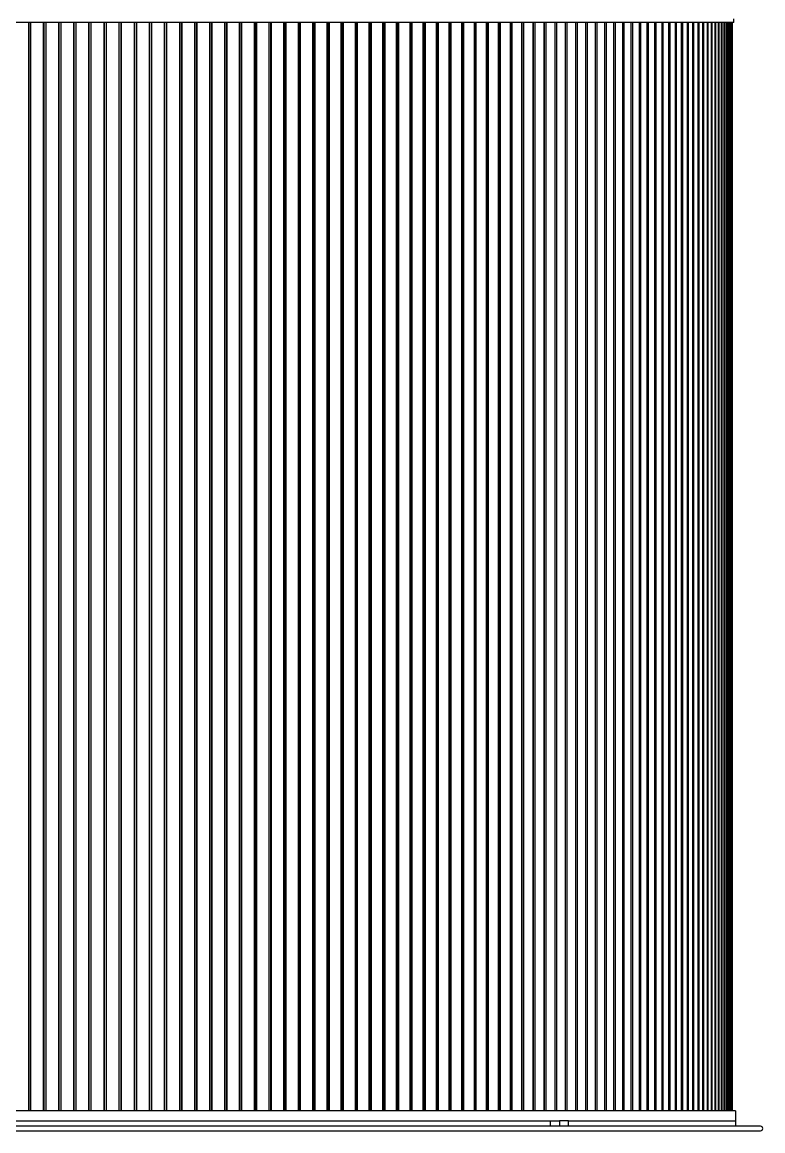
# Model space of a CAD drawing. Header units: millimetres. Extents: x 0 to 157650, y 0 to 89100.
# Drawn here: x 54601 to 69338, y 55109 to 77180 of the extents above; entities that cross this region are included whole.
import ezdxf

# ---------------------------------------------------------------- set-up
doc = ezdxf.new("R2010")
doc.units = ezdxf.units.MM
doc.header["$LTSCALE"] = 150
doc.layers.add('Visible', color=7, linetype='Continuous', lineweight=25)

msp = doc.modelspace()

# ---------------------------------------------------------------- linework, layer by layer
at = {"layer": 'Visible', "color": 9, "true_color": 0xc0c0c0}
for p, q in [((68762, 77170), (44966, 77170)), ((54730, 55509), (54730, 77170)), ((54735, 77170), (54735, 55509)), ((54769, 77170), (54769, 55509)), ((55028, 55509), (55028, 77170)), ((55032, 77170), (55032, 55509)), ((55068, 77170), (55068, 55509)), ((55328, 55509), (55328, 77170)), ((55331, 77170), (55331, 55509)), ((55367, 77170), (55367, 55509)), ((55628, 55509), (55628, 77170)), ((55631, 77170), (55631, 55509)), ((55668, 77170), (55668, 55509)), ((55929, 55509), (55929, 77170)), ((55930, 77170), (55930, 55509)), ((55969, 77170), (55969, 55509)), ((56230, 55509), (56230, 77170)), ((56231, 77170), (56231, 55509)), ((56270, 77170), (56270, 55509)), ((56531, 55509), (56531, 77170)), ((56571, 77170), (56571, 55509)), ((56571, 55509), (56571, 77170)), ((56833, 55509), (56833, 77170)), ((56872, 55509), (56872, 77170)), ((56873, 77170), (56873, 55509)), ((57134, 55509), (57134, 77170)), ((57172, 55509), (57172, 77170)), ((57174, 77170), (57174, 55509)), ((57435, 55509), (57435, 77170)), ((57472, 55509), (57472, 77170)), ((57475, 77170), (57475, 55509)), ((57735, 55509), (57735, 77170)), ((57771, 55509), (57771, 77170)), ((57775, 77170), (57775, 55509)), ((58035, 55509), (58035, 77170)), ((58070, 55509), (58070, 77170)), ((58074, 77170), (58074, 55509)), ((58333, 55509), (58333, 77170)), ((58368, 55509), (58368, 77170)), ((58373, 77170), (58373, 55509)), ((58631, 55509), (58631, 77170)), ((58664, 55509), (58664, 77170)), ((58670, 77170), (58670, 55509)), ((58927, 55509), (58927, 77170)), ((58960, 55509), (58960, 77170)), ((58966, 77170), (58966, 55509)), ((59222, 55509), (59222, 77170)), ((59253, 55509), (59253, 77170)), ((59261, 77170), (59261, 55509)), ((59515, 55509), (59515, 77170)), ((59545, 55509), (59545, 77170)), ((59554, 77170), (59554, 55509)), ((59807, 55509), (59807, 77170)), ((59836, 55509), (59836, 77170)), ((59845, 77170), (59845, 55509)), ((60096, 55509), (60096, 77170)), ((60124, 55509), (60124, 77170)), ((60134, 77170), (60134, 55509)), ((60383, 55509), (60383, 77170)), ((60410, 55509), (60410, 77170)), ((60421, 77170), (60421, 55509)), ((60668, 55509), (60668, 77170)), ((60694, 55509), (60694, 77170)), ((60706, 77170), (60706, 55509)), ((60950, 55509), (60950, 77170)), ((60975, 55509), (60975, 77170)), ((60988, 77170), (60988, 55509)), ((61230, 55509), (61230, 77170)), ((61253, 55509), (61253, 77170)), ((61267, 77170), (61267, 55509)), ((61507, 55509), (61507, 77170)), ((61529, 55509), (61529, 77170)), ((61543, 77170), (61543, 55509)), ((61780, 55509), (61780, 77170)), ((61801, 55509), (61801, 77170)), ((61817, 77170), (61817, 55509)), ((62051, 55509), (62051, 77170)), ((62071, 55509), (62071, 77170)), ((62087, 77170), (62087, 55509)), ((62318, 55509), (62318, 77170)), ((62337, 55509), (62337, 77170)), ((62353, 77170), (62353, 55509)), ((62582, 55509), (62582, 77170)), ((62599, 55509), (62599, 77170)), ((62616, 77170), (62616, 55509)), ((62842, 55509), (62842, 77170)), ((62858, 55509), (62858, 77170)), ((62876, 77170), (62876, 55509)), ((63098, 55509), (63098, 77170)), ((63112, 55509), (63112, 77170)), ((63131, 77170), (63131, 55509)), ((63350, 55509), (63350, 77170)), ((63363, 55509), (63363, 77170)), ((63383, 77170), (63383, 55509)), ((63598, 55509), (63598, 77170)), ((63610, 55509), (63610, 77170)), ((63630, 77170), (63630, 55509)), ((63841, 55509), (63841, 77170)), ((63852, 55509), (63852, 77170)), ((63873, 77170), (63873, 55509)), ((64080, 55509), (64080, 77170)), ((64090, 55509), (64090, 77170)), ((64112, 77170), (64112, 55509)), ((64315, 55509), (64315, 77170)), ((64323, 55509), (64323, 77170)), ((64346, 77170), (64346, 55509)), ((64544, 55509), (64544, 77170)), ((64552, 55509), (64552, 77170)), ((64575, 77170), (64575, 55509)), ((64769, 55509), (64769, 77170)), ((64775, 55509), (64775, 77170)), ((64799, 77170), (64799, 55509)), ((64989, 55509), (64989, 77170)), ((64994, 55509), (64994, 77170)), ((65018, 77170), (65018, 55509)), ((65204, 55509), (65204, 77170)), ((65207, 55509), (65207, 77170)), ((65232, 77170), (65232, 55509)), ((65413, 55509), (65413, 77170)), ((65415, 55509), (65415, 77170)), ((65440, 77170), (65440, 55509)), ((65617, 55509), (65617, 77170)), ((65618, 55509), (65618, 77170)), ((65644, 77170), (65644, 55509)), ((65815, 55509), (65815, 77170)), ((65841, 77170), (65841, 55509)), ((66008, 55509), (66008, 77170)), ((66033, 77170), (66033, 55509)), ((66195, 55509), (66195, 77170)), ((66219, 77170), (66219, 55509)), ((66376, 55509), (66376, 77170)), ((66399, 77170), (66399, 55509)), ((66551, 55509), (66551, 77170)), ((66574, 77170), (66574, 55509)), ((66720, 55509), (66720, 77170)), ((66742, 77170), (66742, 55509)), ((66882, 55509), (66882, 77170)), ((66903, 77170), (66903, 55509)), ((67039, 55509), (67039, 77170)), ((67059, 77170), (67059, 55509)), ((67188, 55509), (67188, 77170)), ((67208, 77170), (67208, 55509)), ((67332, 55509), (67332, 77170)), ((67350, 77170), (67350, 55509)), ((67468, 55509), (67468, 77170)), ((67486, 77170), (67486, 55509)), ((67599, 55509), (67599, 77170)), ((67615, 77170), (67615, 55509)), ((67722, 55509), (67722, 77170)), ((67738, 77170), (67738, 55509)), ((67838, 55509), (67838, 77170)), ((67853, 77170), (67853, 55509)), ((67948, 55509), (67948, 77170)), ((67962, 77170), (67962, 55509)), ((68050, 55509), (68050, 77170)), ((68063, 77170), (68063, 55509)), ((68146, 55509), (68146, 77170)), ((68158, 77170), (68158, 55509)), ((68234, 55509), (68234, 77170)), ((68245, 77170), (68245, 55509)), ((68316, 55509), (68316, 77170)), ((68326, 77170), (68326, 55509)), ((68390, 55509), (68390, 77170)), ((68399, 77170), (68399, 55509)), ((68456, 55509), (68456, 77170)), ((68465, 77170), (68465, 55509)), ((68516, 55509), (68516, 77170)), ((68523, 77170), (68523, 55509)), ((68568, 55509), (68568, 77170)), ((68575, 77170), (68575, 55509)), ((68613, 55509), (68613, 77170)), ((68618, 77170), (68618, 55509)), ((68650, 55509), (68650, 77170)), ((68655, 77170), (68655, 55509)), ((68680, 55509), (68680, 77170)), ((68684, 77170), (68684, 55509)), ((68703, 55509), (68703, 77170)), ((68706, 77170), (68706, 55509)), ((68718, 55509), (68718, 77170)), ((68720, 77170), (68720, 55509)), ((68726, 55509), (68726, 77170)), ((68726, 77170), (68726, 55509)), ((68727, 55509), (68727, 77170)), ((68762, 77170), (68762, 77245)), ((68792, 55509), (47684, 55509)), ((68792, 55509), (68792, 55309)), ((69292, 55201), (47638, 55201)), ((47969, 55309), (65115, 55309)), ((47969, 55309), (65115, 55309)), ((65115, 55201), (65115, 55309)), ((65115, 55309), (65292, 55309)), ((65292, 55309), (65292, 55201)), ((65469, 55309), (65292, 55309)), ((65469, 55309), (68792, 55309)), ((65469, 55309), (68792, 55309)), ((65469, 55201), (65469, 55309)), ((68792, 55309), (68792, 55201)), ((47638, 55109), (69292, 55109))]:
    msp.add_line(p, q, dxfattribs=at)
msp.add_arc((69292, 55155), 46, 270, 90, dxfattribs=at)

doc.saveas('drawing.dxf')
